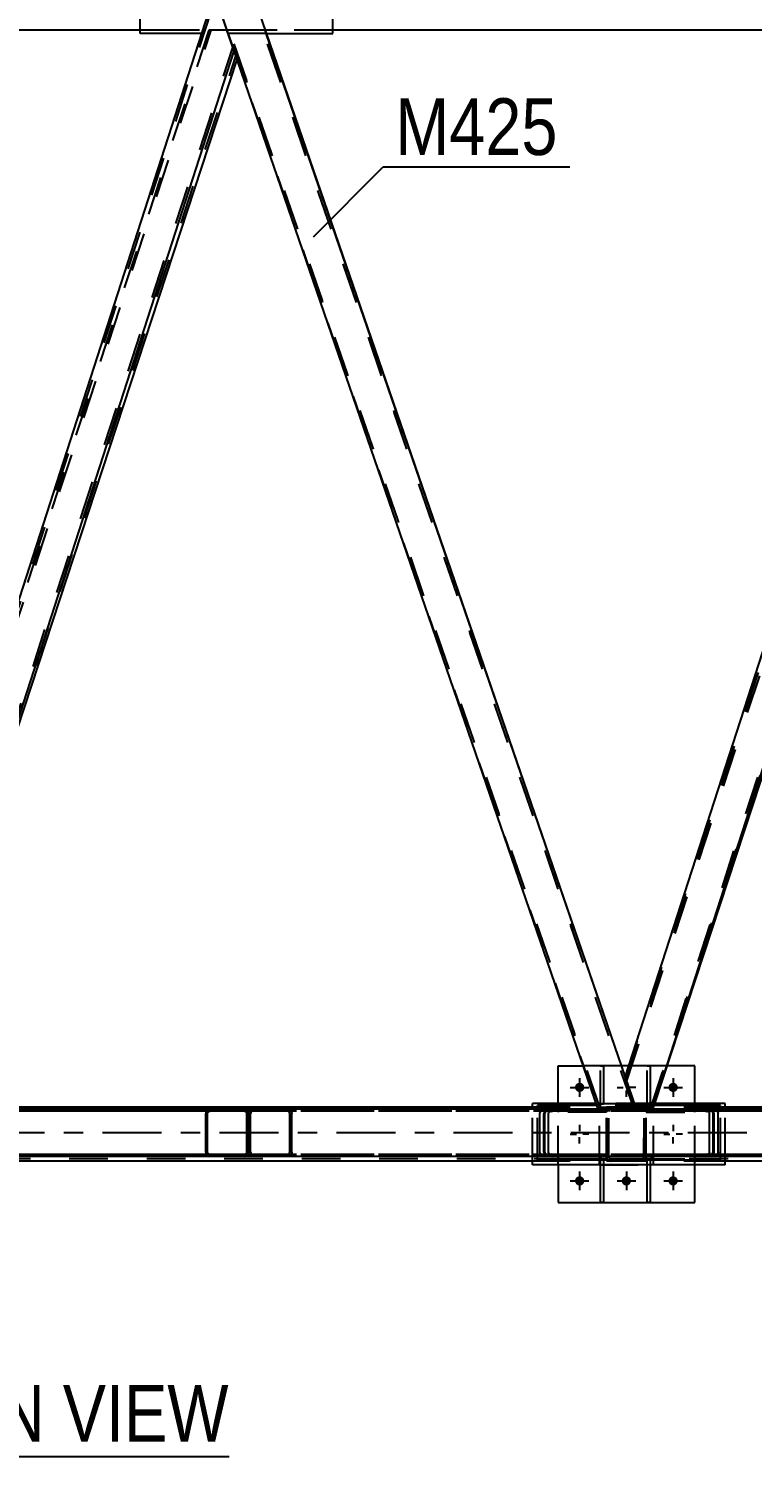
# Model space of a CAD drawing. Header units: millimetres. Extents: x -836 to 353, y -855 to -14.
# Drawn here: x 144.3 to 180.9, y -130.7 to -58.6 of the extents above; entities that cross this region are included whole.
import ezdxf

# ---------------------------------------------------------------- set-up
doc = ezdxf.new("R2010")
doc.units = ezdxf.units.MM
doc.linetypes.add('DXK_LINE_DOT2', pattern=[3.9198, 1.9599, -1.9599])
doc.linetypes.add('DXK_LINE_DOT3', pattern=[5.9187, 2.979, -0.9799, 0.9799, -0.9799])
doc.styles.add('Arial Narrow', font='ARIALN.TTF', dxfattribs={"height": 0.2})

# ---------------------------------------------------------------- blocks, each defined once
blk = doc.blocks.new('Unknown-570393895-11 - 10523')
at = {"color": 30, "linetype": 'Continuous'}
blk.add_line((136.931, -130.738), (154.462, -130.738), dxfattribs=at)
at = {"color": 0, "linetype": 'Continuous'}
blk.add_wipeout([(154.462, -129.988), (154.462, -126.988), (136.931, -126.988), (136.931, -129.988)], dxfattribs=at)
at = {"color": 3, "linetype": 'Continuous', "style": 'Arial Narrow'}
blk.add_text('MAIN VIEW', height=2.8633, dxfattribs=at).set_placement((136.931, -129.988))
blk = doc.blocks.new('Part-570393895-11401 - 10523')
at = {"color": 7, "linetype": 'DXK_LINE_DOT2'}
for p, q in [((177.995, -115.557), (175.541, -115.557)), ((175.541, -115.557), (175.541, -115.702)), ((175.541, -115.702), (177.995, -115.702)), ((175.813, -115.702), (175.813, -115.557)), ((177.995, -115.702), (177.995, -115.557))]:
    blk.add_line(p, q, dxfattribs=at)
blk = doc.blocks.new('Bolt-570393895-10651 - 10523')
at = {"linetype": 'Continuous'}
for points in [[(172.414, -112.084, -1), (171.941, -112.084, -1)], [(177.141, -112.084, -1), (176.668, -112.084, -1)], [(172.413, -116.811, -1), (171.94, -116.811, -1)], [(174.777, -116.811, -1), (174.304, -116.811, -1)], [(177.14, -116.811, -1), (176.668, -116.811, -1)]]:
    blk.add_hatch(color=1, dxfattribs=at).paths.add_polyline_path(points)
at = {"color": 1, "linetype": 'Continuous'}
for p, q in [((172.177, -111.611), (172.177, -112.556)), ((174.541, -111.611), (174.541, -111.926)), ((176.904, -111.611), (176.904, -112.557)), ((171.704, -112.083), (172.65, -112.084)), ((174.068, -112.084), (174.383, -112.084)), ((174.541, -112.556), (174.541, -112.242)), ((175.014, -112.084), (174.699, -112.084)), ((176.432, -112.084), (177.377, -112.084)), ((172.177, -113.974), (172.177, -114.289)), ((176.904, -113.975), (176.904, -114.29)), ((171.704, -114.447), (172.019, -114.447)), ((172.177, -114.92), (172.177, -114.605)), ((172.65, -114.447), (172.335, -114.447)), ((176.431, -114.448), (176.746, -114.448)), ((176.904, -114.92), (176.904, -114.606)), ((177.377, -114.448), (177.062, -114.448)), ((171.704, -116.811), (172.649, -116.811)), ((172.177, -116.338), (172.177, -117.284)), ((174.068, -116.811), (175.013, -116.811)), ((174.54, -116.338), (174.54, -117.284)), ((176.431, -116.811), (177.377, -116.811)), ((176.904, -116.339), (176.904, -117.284))]:
    blk.add_line(p, q, dxfattribs=at)
blk = doc.blocks.new('Part-570393895-11382 - 10523')
at = {"color": 7, "linetype": 'DXK_LINE_DOT2'}
for p, q in [((136.515, -113.182), (136.371, -113.197)), ((136.447, -113.298), (136.522, -113.29)), ((136.522, -113.181), (136.515, -113.182)), ((140.839, -113.181), (136.522, -113.181)), ((173.546, -113.293), (136.522, -113.29)), ((140.232, -113.198), (140.08, -113.181)), ((140.08, -113.29), (140.156, -113.298)), ((173.546, -113.183), (155.64, -113.182)), ((170.406, -113.2), (170.558, -113.183)), ((170.558, -113.292), (170.482, -113.301)), ((173.546, -115.583), (173.546, -113.183)), ((136.157, -113.315), (136.127, -113.399)), ((136.127, -115.363), (136.127, -113.399)), ((136.325, -113.399), (136.34, -113.357)), ((136.325, -115.363), (136.325, -113.399)), ((140.263, -113.357), (140.278, -113.399)), ((140.278, -115.363), (140.278, -113.399)), ((140.476, -113.399), (140.445, -113.316)), ((140.475, -115.363), (140.476, -113.399)), ((170.162, -113.401), (170.192, -113.318)), ((170.162, -115.365), (170.162, -113.401)), ((170.375, -113.36), (170.36, -113.401)), ((170.36, -115.365), (170.36, -113.401)), ((136.127, -115.363), (136.157, -115.446)), ((136.34, -115.404), (136.325, -115.363)), ((136.522, -115.472), (136.447, -115.463)), ((173.546, -115.474), (136.522, -115.472)), ((140.156, -115.464), (140.08, -115.472)), ((140.278, -115.363), (140.263, -115.405)), ((140.445, -115.446), (140.475, -115.363)), ((170.192, -115.448), (170.162, -115.365)), ((170.36, -115.365), (170.375, -115.407)), ((170.482, -115.466), (170.557, -115.474)), ((136.371, -115.564), (136.522, -115.581)), ((173.546, -115.583), (136.522, -115.581)), ((140.08, -115.581), (140.231, -115.564)), ((170.557, -115.583), (170.406, -115.567))]:
    blk.add_line(p, q, dxfattribs=at)
at = {"color": 2, "linetype": 'Continuous'}
blk.add_line((155.64, -113.182), (140.839, -113.181), dxfattribs=at)
at = {"color": 7, "linetype": 'DXK_LINE_DOT2'}
for centre, radius, start, end in [((136.433, -113.562), 0.369, 99.57734, 138.20544), ((136.478, -113.48), 0.185, 99.57734, 138.20544), ((140.125, -113.481), 0.185, 41.78626, 80.41436), ((140.17, -113.562), 0.369, 41.78626, 80.41436), ((170.468, -113.564), 0.369, 99.57734, 138.20544), ((170.513, -113.483), 0.185, 99.57734, 138.20544), ((136.433, -115.2), 0.369, 221.78626, 260.41436), ((136.477, -115.281), 0.185, 221.78626, 260.41436), ((140.125, -115.281), 0.185, 279.57734, 318.20544), ((140.17, -115.2), 0.369, 279.57734, 318.20544), ((170.468, -115.202), 0.369, 221.78626, 260.41436), ((170.512, -115.284), 0.185, 221.78626, 260.41436)]:
    blk.add_arc(centre, radius, start, end, dxfattribs=at)
blk = doc.blocks.new('Part-570393895-10863 - 10523')
at = {"color": 7, "linetype": 'DXK_LINE_DOT2'}
for p, q in [((173.234, -115.993), (173.234, -115.704)), ((173.234, -115.704), (173.38, -115.704)), ((173.234, -115.976), (173.38, -115.976)), ((173.38, -115.704), (173.38, -115.993))]:
    blk.add_line(p, q, dxfattribs=at)
at = {"color": 2, "linetype": 'Continuous'}
for p, q in [((173.234, -117.902), (173.234, -115.993)), ((173.38, -115.993), (173.38, -117.902)), ((173.38, -117.902), (173.234, -117.902))]:
    blk.add_line(p, q, dxfattribs=at)
blk = doc.blocks.new('Part-570393895-11274 - 10523')
at = {"color": 7, "linetype": 'DXK_LINE_DOT2'}
for p, q in [((173.177, -115.993), (173.177, -112.902)), ((173.177, -112.902), (175.904, -112.902)), ((175.904, -115.993), (175.904, -112.902)), ((173.177, -115.993), (175.904, -115.993))]:
    blk.add_line(p, q, dxfattribs=at)
blk = doc.blocks.new('Part-570393895-11340 - 10523')
at = {"color": 7, "linetype": 'DXK_LINE_DOT2'}
for p, q in [((173.234, -113.195), (173.235, -110.993)), ((173.235, -110.993), (173.38, -110.993)), ((173.38, -110.993), (173.38, -113.195)), ((173.38, -113.195), (173.234, -113.195)), ((173.235, -112.922), (173.38, -112.922))]:
    blk.add_line(p, q, dxfattribs=at)
blk = doc.blocks.new('Part-570393895-10756 - 10523')
at = {"color": 7, "linetype": 'DXK_LINE_DOT2'}
for p, q in [((174.497, -111.588), (191.885, -58.637)), ((174.556, -111.759), (192, -58.637)), ((192.798, -58.637), (191.885, -58.637)), ((193.161, -59.691), (192.798, -58.637)), ((193.31, -60.125), (193.215, -59.849)), ((175.805, -113.084), (193.251, -59.954)), ((175.012, -113.084), (174.497, -111.588)), ((175.919, -113.084), (175.012, -113.084)), ((175.919, -113.084), (175.979, -112.902))]:
    blk.add_line(p, q, dxfattribs=at)
at = {"color": 2, "linetype": 'Continuous'}
for p, q in [((193.192, -59.784), (193.161, -59.691)), ((193.31, -60.125), (193.192, -59.784)), ((175.979, -112.902), (193.31, -60.125))]:
    blk.add_line(p, q, dxfattribs=at)
blk = doc.blocks.new('Part-570393895-10766 - 10523')
at = {"color": 2, "linetype": 'Continuous'}
for p, q in [((154.044, -57.727), (154.027, -57.727)), ((155.807, -57.727), (154.044, -57.727)), ((155.95, -57.727), (155.807, -57.727)), ((155.95, -57.727), (174.487, -111.575)), ((173.118, -113.183), (154.702, -59.69))]:
    blk.add_line(p, q, dxfattribs=at)
at = {"color": 7, "linetype": 'DXK_LINE_DOT2'}
for p, q in [((154.702, -59.69), (154.027, -57.727)), ((173.234, -113.183), (154.142, -57.727)), ((174.926, -113.183), (155.834, -57.727)), ((155.932, -57.727), (155.882, -57.727)), ((155.95, -57.727), (155.932, -57.727)), ((175.041, -113.183), (174.487, -111.575)), ((173.118, -113.183), (175.041, -113.183)), ((173.118, -113.183), (173.136, -113.183))]:
    blk.add_line(p, q, dxfattribs=at)
blk = doc.blocks.new('Part-570393895-10848 - 10523')
at = {"color": 2, "linetype": 'Continuous'}
for p, q in [((173.021, -112.902), (169.798, -112.902)), ((169.798, -113.183), (169.798, -112.902)), ((179.544, -112.902), (175.969, -112.902)), ((179.544, -113.181), (179.544, -112.902)), ((169.798, -115.993), (169.798, -115.583)), ((179.544, -115.993), (169.798, -115.993)), ((179.544, -115.993), (179.544, -115.583))]:
    blk.add_line(p, q, dxfattribs=at)
at = {"color": 7, "linetype": 'DXK_LINE_DOT2'}
for p, q in [((169.798, -115.583), (169.798, -113.183)), ((175.969, -112.902), (173.021, -112.902)), ((179.544, -115.583), (179.544, -113.181))]:
    blk.add_line(p, q, dxfattribs=at)
blk = doc.blocks.new('Part-570393895-10888 - 10523')
at = {"color": 2, "linetype": 'Continuous'}
for p, q in [((136.029, -111.575), (153.426, -57.727)), ((154.027, -57.727), (153.426, -57.727)), ((154.584, -59.347), (154.027, -57.727)), ((137.42, -113.183), (154.702, -59.69)), ((154.702, -59.69), (154.584, -59.347)), ((136.583, -113.183), (136.029, -111.575))]:
    blk.add_line(p, q, dxfattribs=at)
at = {"color": 7, "linetype": 'DXK_LINE_DOT2'}
for p, q in [((136.088, -111.747), (153.541, -57.727)), ((153.443, -57.727), (153.426, -57.727)), ((137.306, -113.183), (154.643, -59.519)), ((154.702, -59.69), (154.607, -59.413)), ((137.42, -113.183), (136.583, -113.183))]:
    blk.add_line(p, q, dxfattribs=at)
blk = doc.blocks.new('Part-570393895-10936 - 10523')
at = {"color": 7, "linetype": 'DXK_LINE_DOT2'}
for p, q in [((153.432, -58.637), (136.041, -111.596)), ((136.1, -111.766), (153.547, -58.637)), ((154.345, -58.637), (153.432, -58.637)), ((154.857, -60.125), (154.345, -58.637)), ((137.352, -113.084), (154.798, -59.954)), ((154.857, -60.125), (154.855, -60.133)), ((154.855, -60.133), (154.857, -60.125)), ((136.554, -113.084), (136.041, -111.596)), ((137.466, -113.084), (136.554, -113.084)), ((137.466, -113.084), (137.526, -112.902))]:
    blk.add_line(p, q, dxfattribs=at)
at = {"color": 2, "linetype": 'Continuous'}
blk.add_line((137.526, -112.902), (154.855, -60.133), dxfattribs=at)
blk = doc.blocks.new('Part-570393895-10983 - 10523')
at = {"color": 2, "linetype": 'Continuous'}
for p, q in [((174.487, -111.575), (191.884, -57.727)), ((192.485, -57.727), (191.884, -57.727)), ((193.042, -59.347), (192.485, -57.727)), ((175.878, -113.183), (193.161, -59.69)), ((193.161, -59.69), (193.042, -59.347)), ((175.041, -113.183), (174.487, -111.575))]:
    blk.add_line(p, q, dxfattribs=at)
at = {"color": 7, "linetype": 'DXK_LINE_DOT2'}
for p, q in [((174.547, -111.747), (191.999, -57.727)), ((191.902, -57.727), (191.884, -57.727)), ((175.764, -113.183), (193.102, -59.519)), ((193.161, -59.69), (193.065, -59.413)), ((175.878, -113.183), (175.041, -113.183))]:
    blk.add_line(p, q, dxfattribs=at)
blk = doc.blocks.new('Part-570393895-11001 - 10523')
at = {"color": 7, "linetype": 'DXK_LINE_DOT2'}
for p, q in [((173.54, -115.556), (171.086, -115.556)), ((171.086, -115.556), (171.086, -115.702)), ((173.54, -115.702), (171.086, -115.702)), ((173.268, -115.702), (173.268, -115.556)), ((173.54, -115.702), (173.54, -115.556))]:
    blk.add_line(p, q, dxfattribs=at)
blk = doc.blocks.new('Part-570393895-11035 - 10523')
at = {"color": 2, "linetype": 'Continuous'}
for p, q in [((328.591, -113.184), (-8.434, -113.183)), ((328.591, -115.584), (-8.434, -115.583))]:
    blk.add_line(p, q, dxfattribs=at)
at = {"color": 7, "linetype": 'DXK_LINE_DOT2'}
for p, q in [((328.591, -113.293), (-8.434, -113.292)), ((328.591, -115.474), (-8.434, -115.474))]:
    blk.add_line(p, q, dxfattribs=at)
at = {"color": 7, "linetype": 'DXK_LINE_DOT3'}
blk.add_line((328.591, -114.384), (-8.434, -114.383), dxfattribs=at)
blk = doc.blocks.new('Part-570393895-11036 - 10523')
at = {"color": 7, "linetype": 'DXK_LINE_DOT2'}
for p, q in [((324.715, -113.193), (-7.257, -113.193)), ((324.443, -113.084), (54.424, -113.084)), ((179.544, -113.084), (169.798, -113.084)), ((324.715, -115.702), (-7.257, -115.702)), ((324.443, -115.811), (54.424, -115.811)), ((179.544, -115.811), (169.798, -115.811))]:
    blk.add_line(p, q, dxfattribs=at)
at = {"color": 2, "linetype": 'Continuous'}
for p, q in [((169.798, -113.084), (141.086, -113.084)), ((208.257, -113.084), (179.544, -113.084)), ((169.798, -115.811), (141.086, -115.811)), ((208.257, -115.811), (179.544, -115.811))]:
    blk.add_line(p, q, dxfattribs=at)
blk = doc.blocks.new('Part-570393895-11410 - 10523')
at = {"color": 2, "linetype": 'Continuous'}
for p, q in [((173.053, -112.993), (170.045, -112.993)), ((170.045, -113.183), (170.045, -112.993)), ((179.297, -112.994), (175.94, -112.993)), ((179.297, -113.183), (179.297, -112.994)), ((170.045, -115.757), (170.045, -115.583)), ((179.297, -115.757), (170.045, -115.757)), ((179.297, -115.757), (179.297, -115.583))]:
    blk.add_line(p, q, dxfattribs=at)
at = {"color": 7, "linetype": 'DXK_LINE_DOT2'}
for p, q in [((170.045, -115.583), (170.045, -113.183)), ((175.94, -112.993), (173.053, -112.993)), ((179.297, -115.583), (179.297, -113.183))]:
    blk.add_line(p, q, dxfattribs=at)
blk = doc.blocks.new('Part-570393895-11116 - 10523')
at = {"color": 7, "linetype": 'DXK_LINE_DOT2'}
for p, q in [((175.546, -115.581), (175.546, -113.181)), ((179.297, -113.181), (175.546, -113.181)), ((212.574, -113.293), (175.546, -113.29)), ((178.69, -113.198), (178.538, -113.181)), ((178.538, -113.29), (178.614, -113.298)), ((212.574, -113.183), (194.098, -113.182)), ((208.864, -113.2), (209.016, -113.183)), ((209.016, -113.292), (208.94, -113.301)), ((212.574, -113.183), (212.725, -113.2)), ((212.649, -113.301), (212.574, -113.293)), ((178.721, -113.357), (178.736, -113.399)), ((178.736, -115.363), (178.736, -113.399)), ((178.934, -113.399), (178.904, -113.316)), ((178.934, -115.363), (178.934, -113.399)), ((208.62, -113.401), (208.651, -113.318)), ((208.62, -115.365), (208.62, -113.401)), ((208.833, -113.36), (208.818, -113.401)), ((208.818, -115.365), (208.818, -113.401)), ((212.771, -113.402), (212.756, -113.36)), ((212.771, -115.365), (212.771, -113.402)), ((212.939, -113.318), (212.969, -113.402)), ((212.969, -115.365), (212.969, -113.402)), ((212.573, -115.474), (175.546, -115.472)), ((178.614, -115.464), (178.538, -115.472)), ((178.736, -115.363), (178.721, -115.405)), ((178.903, -115.446), (178.934, -115.363)), ((208.65, -115.448), (208.62, -115.365)), ((208.818, -115.365), (208.833, -115.407)), ((208.94, -115.466), (209.016, -115.474)), ((212.573, -115.474), (212.649, -115.466)), ((212.756, -115.407), (212.771, -115.365)), ((212.969, -115.365), (212.939, -115.449)), ((212.573, -115.583), (175.546, -115.581)), ((178.538, -115.581), (178.69, -115.564)), ((209.016, -115.583), (208.864, -115.567)), ((212.725, -115.567), (212.573, -115.583))]:
    blk.add_line(p, q, dxfattribs=at)
at = {"color": 2, "linetype": 'Continuous'}
blk.add_line((194.098, -113.182), (179.297, -113.181), dxfattribs=at)
at = {"color": 7, "linetype": 'DXK_LINE_DOT2'}
for centre, radius, start, end in [((178.583, -113.481), 0.185, 41.78626, 80.41436), ((178.628, -113.562), 0.369, 41.78626, 80.41436), ((208.926, -113.564), 0.369, 99.57734, 138.20544), ((208.971, -113.483), 0.185, 99.57734, 138.20544), ((212.618, -113.483), 0.185, 41.78626, 80.41436), ((212.663, -113.564), 0.369, 41.78626, 80.41436), ((178.583, -115.281), 0.185, 279.57734, 318.20544), ((178.628, -115.2), 0.369, 279.57734, 318.20544), ((208.926, -115.202), 0.369, 221.78626, 260.41436), ((208.971, -115.284), 0.185, 221.78626, 260.41436), ((212.618, -115.284), 0.185, 279.57734, 318.20544), ((212.663, -115.203), 0.369, 279.57734, 318.20544)]:
    blk.add_arc(centre, radius, start, end, dxfattribs=at)
blk = doc.blocks.new('Part-570393895-11129 - 10523')
at = {"color": 7, "linetype": 'DXK_LINE_DOT2'}
for p, q in [((297.987, -58.637), (-3.874, -58.637)), ((159.704, -58.637), (149.958, -58.637))]:
    blk.add_line(p, q, dxfattribs=at)
at = {"color": 2, "linetype": 'Continuous'}
for p, q in [((149.958, -58.637), (121.246, -58.637)), ((188.417, -58.637), (159.704, -58.637))]:
    blk.add_line(p, q, dxfattribs=at)
blk = doc.blocks.new('Part-570393895-11167 - 10523')
at = {"color": 7, "linetype": 'DXK_LINE_DOT2'}
for p, q in [((173.563, -113.218), (173.546, -113.302)), ((173.546, -113.302), (173.563, -113.218)), ((173.546, -115.593), (173.546, -113.302)), ((173.663, -113.26), (173.655, -113.302)), ((173.655, -115.593), (173.655, -113.302)), ((173.687, -113.225), (173.663, -113.26)), ((173.764, -113.084), (173.681, -113.1)), ((173.681, -113.1), (173.764, -113.084)), ((173.722, -113.201), (173.687, -113.225)), ((173.764, -113.193), (173.722, -113.201)), ((175.328, -113.084), (173.764, -113.084)), ((175.328, -113.193), (173.764, -113.193)), ((175.411, -113.101), (175.328, -113.084)), ((175.328, -113.084), (175.411, -113.101)), ((175.37, -113.201), (175.328, -113.193)), ((175.405, -113.225), (175.37, -113.201)), ((175.429, -113.26), (175.405, -113.225)), ((175.437, -113.302), (175.429, -113.26)), ((175.437, -115.593), (175.437, -113.302)), ((175.546, -113.302), (175.529, -113.219)), ((175.529, -113.219), (175.546, -113.302)), ((175.546, -115.593), (175.546, -113.302)), ((173.546, -115.593), (173.562, -115.676)), ((173.562, -115.676), (173.546, -115.593)), ((173.655, -115.593), (173.663, -115.635)), ((173.663, -115.635), (173.687, -115.67)), ((173.764, -115.811), (173.68, -115.794)), ((173.687, -115.67), (173.722, -115.694)), ((173.722, -115.694), (173.764, -115.702)), ((175.328, -115.702), (173.764, -115.702)), ((175.328, -115.702), (175.369, -115.694)), ((175.411, -115.795), (175.328, -115.811)), ((175.369, -115.694), (175.405, -115.67)), ((175.405, -115.67), (175.428, -115.635)), ((175.428, -115.635), (175.437, -115.593)), ((175.529, -115.677), (175.546, -115.593)), ((175.546, -115.593), (175.529, -115.677))]:
    blk.add_line(p, q, dxfattribs=at)
at = {"color": 2, "linetype": 'Continuous'}
for p, q in [((173.68, -115.794), (173.764, -115.811)), ((175.328, -115.811), (173.764, -115.811)), ((175.328, -115.811), (175.411, -115.795))]:
    blk.add_line(p, q, dxfattribs=at)
at = {"color": 7, "linetype": 'DXK_LINE_DOT2'}
for centre, start, end in [((173.764, -113.302), 112.49427, 157.49427), ((173.764, -113.302), 112.49427, 157.49427), ((175.328, -113.302), 22.49427, 67.49427), ((175.328, -113.302), 22.49427, 67.49427), ((173.764, -115.593), 202.49427, 229.59085), ((173.764, -115.593), 202.49427, 247.49427), ((175.328, -115.593), 292.49427, 337.49427), ((175.328, -115.593), 310.42177, 337.49427)]:
    blk.add_arc(centre, 0.218, start, end, dxfattribs=at)
at = {"color": 2, "linetype": 'Continuous'}
for centre, start, end in [((173.764, -115.593), 229.59085, 247.49427), ((175.328, -115.593), 292.49427, 310.42177)]:
    blk.add_arc(centre, 0.218, start, end, dxfattribs=at)
blk = doc.blocks.new('Part-570393895-11188 - 10523')
at = {"color": 7, "linetype": 'DXK_LINE_DOT2'}
for p, q in [((156.268, -58.637), (154.345, -58.637)), ((154.345, -58.637), (173.089, -113.084)), ((173.204, -113.084), (154.46, -58.637)), ((174.897, -113.084), (156.152, -58.637)), ((156.329, -58.816), (156.268, -58.637)), ((175.012, -113.084), (174.49, -111.567)), ((173.089, -113.084), (175.012, -113.084)), ((173.089, -113.084), (173.107, -113.084))]:
    blk.add_line(p, q, dxfattribs=at)
at = {"color": 2, "linetype": 'Continuous'}
blk.add_line((174.49, -111.567), (156.329, -58.816), dxfattribs=at)
blk = doc.blocks.new('Part-570393895-11240 - 10523')
at = {"color": 7, "linetype": 'DXK_LINE_DOT2'}
for p, q in [((175.546, -115.581), (175.546, -113.181)), ((175.546, -113.181), (193.703, -113.182)), ((193.703, -113.291), (175.546, -113.29)), ((178.785, -113.181), (178.937, -113.198)), ((178.861, -113.298), (178.785, -113.29)), ((191.784, -113.246), (191.741, -113.317)), ((191.848, -113.199), (191.784, -113.246)), ((191.924, -113.182), (191.848, -113.199)), ((191.854, -113.323), (191.886, -113.299)), ((191.886, -113.299), (191.924, -113.291)), ((193.778, -113.199), (193.703, -113.182)), ((193.703, -113.291), (193.741, -113.299)), ((193.741, -113.299), (193.773, -113.323)), ((193.843, -113.246), (193.778, -113.199)), ((193.885, -113.317), (193.843, -113.246)), ((178.983, -113.399), (178.968, -113.357)), ((178.983, -115.363), (178.983, -113.399)), ((179.15, -113.316), (179.181, -113.399)), ((179.18, -115.363), (179.181, -113.399)), ((191.741, -113.317), (191.726, -113.4)), ((191.726, -115.364), (191.726, -113.4)), ((191.825, -113.4), (191.833, -113.358)), ((191.825, -115.364), (191.825, -113.4)), ((191.833, -113.358), (191.854, -113.323)), ((193.773, -113.323), (193.794, -113.359)), ((193.794, -113.359), (193.802, -113.4)), ((193.802, -115.364), (193.802, -113.4)), ((193.9, -113.4), (193.885, -113.317)), ((193.9, -115.364), (193.9, -113.4)), ((193.703, -115.473), (175.546, -115.472)), ((178.785, -115.472), (178.861, -115.464)), ((178.968, -115.405), (178.983, -115.363)), ((179.18, -115.363), (179.15, -115.446)), ((191.726, -115.364), (191.741, -115.447)), ((191.741, -115.447), (191.784, -115.518)), ((191.832, -115.406), (191.825, -115.364)), ((191.854, -115.441), (191.832, -115.406)), ((191.886, -115.465), (191.854, -115.441)), ((191.924, -115.473), (191.886, -115.465)), ((193.74, -115.465), (193.703, -115.473)), ((193.773, -115.441), (193.74, -115.465)), ((193.794, -115.406), (193.773, -115.441)), ((193.802, -115.364), (193.794, -115.406)), ((193.842, -115.518), (193.885, -115.447)), ((193.885, -115.447), (193.9, -115.364)), ((193.703, -115.582), (175.546, -115.581)), ((178.936, -115.564), (178.785, -115.581)), ((191.784, -115.518), (191.848, -115.565)), ((191.848, -115.565), (191.924, -115.582)), ((193.703, -115.582), (193.778, -115.565)), ((193.778, -115.565), (193.842, -115.518))]:
    blk.add_line(p, q, dxfattribs=at)
for centre, radius, start, end in [((178.83, -113.481), 0.185, 41.78626, 80.41436), ((178.875, -113.562), 0.369, 41.78626, 80.41436), ((178.83, -115.281), 0.185, 279.57734, 318.20544), ((178.875, -115.2), 0.369, 279.57734, 318.20544)]:
    blk.add_arc(centre, radius, start, end, dxfattribs=at)
blk = doc.blocks.new('Part-570393895-11246 - 10523')
at = {"color": 7, "linetype": 'DXK_LINE_DOT2'}
for p, q in [((136.618, -113.197), (136.769, -113.181)), ((136.769, -113.29), (136.694, -113.298)), ((155.245, -113.182), (136.769, -113.181)), ((155.245, -113.291), (136.769, -113.29)), ((140.327, -113.181), (140.478, -113.198)), ((140.403, -113.298), (140.327, -113.29)), ((153.326, -113.246), (153.283, -113.317)), ((153.39, -113.199), (153.326, -113.246)), ((153.466, -113.182), (153.39, -113.199)), ((153.396, -113.323), (153.428, -113.299)), ((153.428, -113.299), (153.466, -113.291)), ((155.32, -113.199), (155.245, -113.182)), ((155.245, -113.291), (155.282, -113.299)), ((155.282, -113.299), (155.315, -113.323)), ((155.384, -113.246), (155.32, -113.199)), ((155.427, -113.317), (155.384, -113.246)), ((136.374, -113.399), (136.404, -113.315)), ((136.374, -115.363), (136.374, -113.399)), ((136.571, -115.363), (136.572, -113.399)), ((136.587, -113.357), (136.572, -113.399)), ((140.525, -113.399), (140.51, -113.357)), ((140.525, -115.363), (140.525, -113.399)), ((140.692, -113.316), (140.722, -113.399)), ((140.722, -115.363), (140.722, -113.399)), ((153.283, -113.317), (153.268, -113.4)), ((153.268, -115.364), (153.268, -113.4)), ((153.367, -113.4), (153.374, -113.358)), ((153.367, -115.364), (153.367, -113.4)), ((153.374, -113.358), (153.396, -113.323)), ((155.315, -113.323), (155.336, -113.359)), ((155.336, -113.359), (155.343, -113.4)), ((155.343, -115.364), (155.343, -113.4)), ((155.442, -113.4), (155.427, -113.317)), ((155.442, -115.364), (155.442, -113.4)), ((136.404, -115.446), (136.374, -115.363)), ((136.571, -115.363), (136.586, -115.404)), ((136.693, -115.463), (136.769, -115.472)), ((155.244, -115.473), (136.769, -115.472)), ((140.327, -115.472), (140.403, -115.464)), ((140.509, -115.405), (140.525, -115.363)), ((140.722, -115.363), (140.692, -115.446)), ((153.268, -115.364), (153.283, -115.447)), ((153.283, -115.447), (153.326, -115.518)), ((153.374, -115.406), (153.367, -115.364)), ((153.396, -115.441), (153.374, -115.406)), ((153.428, -115.465), (153.396, -115.441)), ((153.466, -115.473), (153.428, -115.465)), ((155.282, -115.465), (155.244, -115.473)), ((155.314, -115.441), (155.282, -115.465)), ((155.336, -115.406), (155.314, -115.441)), ((155.343, -115.364), (155.336, -115.406)), ((155.384, -115.518), (155.427, -115.447)), ((155.427, -115.447), (155.442, -115.364)), ((136.769, -115.581), (136.618, -115.564)), ((155.244, -115.582), (136.769, -115.581)), ((140.478, -115.564), (140.327, -115.581)), ((153.326, -115.518), (153.39, -115.565)), ((153.39, -115.565), (153.466, -115.582)), ((155.244, -115.582), (155.32, -115.565)), ((155.32, -115.565), (155.384, -115.518))]:
    blk.add_line(p, q, dxfattribs=at)
for centre, radius, start, end in [((136.679, -113.562), 0.369, 99.57734, 138.20544), ((136.724, -113.48), 0.185, 99.57734, 138.20544), ((140.372, -113.481), 0.185, 41.78626, 80.41436), ((140.417, -113.562), 0.369, 41.78626, 80.41436), ((136.679, -115.2), 0.369, 221.78626, 260.41436), ((136.724, -115.281), 0.185, 221.78626, 260.41436), ((140.372, -115.281), 0.185, 279.57734, 318.20544), ((140.417, -115.2), 0.369, 279.57734, 318.20544)]:
    blk.add_arc(centre, radius, start, end, dxfattribs=at)
blk = doc.blocks.new('Part-570393895-11331 - 10523')
at = {"color": 7, "linetype": 'DXK_LINE_DOT2'}
for p, q in [((175.598, -115.993), (175.598, -115.704)), ((175.598, -115.704), (175.743, -115.704)), ((175.598, -115.977), (175.743, -115.977)), ((175.743, -115.704), (175.743, -115.993))]:
    blk.add_line(p, q, dxfattribs=at)
at = {"color": 2, "linetype": 'Continuous'}
for p, q in [((175.598, -117.902), (175.598, -115.993)), ((175.743, -115.993), (175.743, -117.902)), ((175.743, -117.902), (175.598, -117.902))]:
    blk.add_line(p, q, dxfattribs=at)
blk = doc.blocks.new('Part-570393895-11283 - 10523')
at = {"color": 2, "linetype": 'Continuous'}
for p, q in [((149.959, -55.909), (149.959, -55.724)), ((149.959, -55.724), (150.645, -55.724)), ((159.704, -55.725), (159.476, -55.725)), ((159.704, -55.909), (159.704, -55.725)), ((149.958, -58.815), (149.959, -58.312)), ((159.704, -58.816), (159.704, -58.31)), ((153.074, -58.815), (149.958, -58.815)), ((156.324, -58.816), (159.704, -58.816))]:
    blk.add_line(p, q, dxfattribs=at)
at = {"color": 7, "linetype": 'DXK_LINE_DOT2'}
for p, q in [((149.959, -58.312), (149.959, -55.909)), ((159.476, -55.725), (150.645, -55.724)), ((159.704, -58.31), (159.704, -55.909)), ((156.324, -58.816), (153.074, -58.815))]:
    blk.add_line(p, q, dxfattribs=at)
blk = doc.blocks.new('Part-570393895-11289 - 10523')
at = {"color": 7, "linetype": 'DXK_LINE_DOT2'}
for p, q in [((177.995, -113.193), (175.541, -113.193)), ((175.541, -113.193), (175.541, -113.338)), ((175.813, -113.338), (175.813, -113.193)), ((177.995, -113.339), (177.995, -113.193)), ((175.541, -113.338), (177.995, -113.339))]:
    blk.add_line(p, q, dxfattribs=at)
blk = doc.blocks.new('Part-570393895-11337 - 10523')
at = {"color": 7, "linetype": 'DXK_LINE_DOT2'}
for p, q in [((175.598, -113.195), (175.598, -110.993)), ((175.598, -110.993), (175.744, -110.993)), ((175.744, -110.993), (175.743, -113.195)), ((175.598, -112.922), (175.743, -112.922)), ((175.743, -113.195), (175.598, -113.195))]:
    blk.add_line(p, q, dxfattribs=at)
blk = doc.blocks.new('Part-570393895-11343 - 10523')
at = {"color": 2, "linetype": 'Continuous'}
for p, q in [((171.086, -112.902), (171.086, -110.993)), ((171.086, -110.993), (172.364, -110.993)), ((174.675, -110.993), (174.292, -110.993)), ((177.995, -110.993), (176.606, -110.993)), ((177.995, -112.902), (177.995, -110.993)), ((171.086, -115.993), (171.086, -117.902)), ((177.995, -117.902), (177.995, -115.993)), ((171.086, -117.902), (177.995, -117.902))]:
    blk.add_line(p, q, dxfattribs=at)
at = {"color": 7, "linetype": 'DXK_LINE_DOT2'}
for p, q in [((174.292, -110.993), (172.364, -110.993)), ((176.606, -110.993), (174.675, -110.993)), ((171.086, -115.993), (171.086, -112.902)), ((177.995, -115.993), (177.995, -112.902))]:
    blk.add_line(p, q, dxfattribs=at)
blk = doc.blocks.new('Part-570393895-11376 - 10523')
at = {"color": 7, "linetype": 'DXK_LINE_DOT2'}
for p, q in [((173.54, -115.593), (173.541, -113.302)), ((173.546, -113.275), (173.541, -113.302)), ((173.541, -113.302), (173.546, -113.275)), ((173.557, -113.218), (173.546, -113.275)), ((173.546, -113.275), (173.557, -113.218)), ((173.658, -113.26), (173.65, -113.302)), ((173.65, -115.593), (173.65, -113.302)), ((173.682, -113.225), (173.658, -113.26)), ((173.759, -113.084), (173.675, -113.1)), ((173.675, -113.1), (173.759, -113.084)), ((173.717, -113.201), (173.682, -113.225)), ((173.759, -113.193), (173.717, -113.201)), ((175.323, -113.084), (173.759, -113.084)), ((175.323, -113.193), (173.759, -113.193)), ((175.406, -113.1), (175.323, -113.084)), ((175.323, -113.084), (175.406, -113.1)), ((175.364, -113.201), (175.323, -113.193)), ((175.4, -113.225), (175.364, -113.201)), ((175.423, -113.26), (175.4, -113.225)), ((175.432, -113.302), (175.423, -113.26)), ((175.431, -115.593), (175.432, -113.302)), ((175.541, -113.302), (175.524, -113.219)), ((175.524, -113.219), (175.541, -113.302)), ((175.54, -115.593), (175.541, -113.302)), ((173.54, -115.593), (173.557, -115.676)), ((173.557, -115.676), (173.54, -115.593)), ((173.65, -115.593), (173.658, -115.635)), ((173.658, -115.635), (173.681, -115.67)), ((173.675, -115.794), (173.759, -115.811)), ((173.759, -115.811), (173.675, -115.794)), ((173.681, -115.67), (173.717, -115.694)), ((173.717, -115.694), (173.759, -115.702)), ((175.322, -115.702), (173.759, -115.702)), ((175.322, -115.811), (173.759, -115.811)), ((175.322, -115.702), (175.364, -115.694)), ((175.322, -115.811), (175.406, -115.795)), ((175.406, -115.795), (175.322, -115.811)), ((175.364, -115.694), (175.399, -115.67)), ((175.399, -115.67), (175.423, -115.635)), ((175.423, -115.635), (175.431, -115.593)), ((175.524, -115.676), (175.54, -115.593)), ((175.54, -115.593), (175.524, -115.676))]:
    blk.add_line(p, q, dxfattribs=at)
at = {"color": 7, "linetype": 'DXK_LINE_DOT3'}
blk.add_line((174.541, -114.447), (174.541, -114.447), dxfattribs=at)
at = {"color": 7, "linetype": 'DXK_LINE_DOT2'}
for centre, start, end in [((173.759, -113.302), 112.49427, 157.49427), ((173.759, -113.302), 112.49427, 157.49427), ((175.322, -113.302), 22.49427, 67.49427), ((175.322, -113.302), 22.49427, 67.49427), ((173.759, -115.593), 202.49427, 247.49427), ((173.759, -115.593), 202.49427, 247.49427), ((175.322, -115.593), 292.49427, 337.49427), ((175.322, -115.593), 292.49427, 337.49427)]:
    blk.add_arc(centre, 0.218, start, end, dxfattribs=at)
blk = doc.blocks.new('Part-570393895-11385 - 10523')
at = {"color": 7, "linetype": 'DXK_LINE_DOT2'}
for p, q in [((155.457, -113.317), (155.5, -113.246)), ((155.5, -113.246), (155.564, -113.199)), ((155.634, -113.183), (155.564, -113.199)), ((155.602, -113.3), (155.57, -113.323)), ((155.64, -113.291), (155.602, -113.3)), ((173.546, -113.293), (155.64, -113.291)), ((157.419, -113.182), (157.494, -113.199)), ((157.457, -113.3), (157.419, -113.291)), ((157.489, -113.323), (157.457, -113.3)), ((157.494, -113.199), (157.559, -113.246)), ((157.559, -113.246), (157.601, -113.317)), ((173.546, -113.183), (170.045, -113.183)), ((170.804, -113.183), (170.653, -113.2)), ((170.729, -113.301), (170.804, -113.292)), ((173.546, -115.583), (173.546, -113.183)), ((155.442, -113.4), (155.457, -113.317)), ((155.442, -115.364), (155.442, -113.4)), ((155.549, -113.359), (155.541, -113.4)), ((155.541, -115.364), (155.541, -113.4)), ((155.57, -113.323), (155.549, -113.359)), ((157.51, -113.359), (157.489, -113.323)), ((157.518, -113.4), (157.51, -113.359)), ((157.517, -115.364), (157.518, -113.4)), ((157.601, -113.317), (157.616, -113.4)), ((157.616, -115.364), (157.616, -113.4)), ((170.439, -113.318), (170.409, -113.401)), ((170.409, -115.365), (170.409, -113.401)), ((170.607, -113.401), (170.622, -113.36)), ((170.607, -115.365), (170.607, -113.401)), ((155.457, -115.447), (155.442, -115.364)), ((155.5, -115.518), (155.457, -115.447)), ((155.541, -115.364), (155.548, -115.406)), ((155.548, -115.406), (155.57, -115.441)), ((155.57, -115.441), (155.602, -115.465)), ((155.602, -115.465), (155.64, -115.473)), ((173.546, -115.474), (155.64, -115.473)), ((157.419, -115.473), (157.456, -115.465)), ((157.456, -115.465), (157.489, -115.441)), ((157.489, -115.441), (157.51, -115.406)), ((157.51, -115.406), (157.517, -115.364)), ((157.601, -115.448), (157.558, -115.518)), ((157.616, -115.364), (157.601, -115.448)), ((170.409, -115.365), (170.439, -115.449)), ((170.622, -115.407), (170.607, -115.365)), ((170.804, -115.474), (170.729, -115.466)), ((155.564, -115.566), (155.5, -115.518)), ((155.64, -115.582), (155.564, -115.566)), ((173.546, -115.583), (155.64, -115.582)), ((157.494, -115.566), (157.419, -115.582)), ((157.558, -115.518), (157.494, -115.566)), ((170.653, -115.567), (170.804, -115.583))]:
    blk.add_line(p, q, dxfattribs=at)
at = {"color": 2, "linetype": 'Continuous'}
for p, q in [((155.64, -113.182), (155.634, -113.183)), ((170.045, -113.183), (155.64, -113.182))]:
    blk.add_line(p, q, dxfattribs=at)
at = {"color": 7, "linetype": 'DXK_LINE_DOT2'}
for centre, radius, start, end in [((170.715, -113.564), 0.369, 99.57734, 138.20544), ((170.759, -113.483), 0.185, 99.57734, 138.20544), ((170.714, -115.202), 0.369, 221.78626, 260.41436), ((170.759, -115.284), 0.185, 221.78626, 260.41436)]:
    blk.add_arc(centre, radius, start, end, dxfattribs=at)
blk = doc.blocks.new('Part-570393895-11404 - 10523')
at = {"color": 7, "linetype": 'DXK_LINE_DOT2'}
for p, q in [((173.541, -113.193), (171.086, -113.193)), ((171.086, -113.193), (171.086, -113.338)), ((173.268, -113.338), (173.268, -113.193)), ((173.541, -113.338), (173.541, -113.193)), ((173.541, -113.338), (171.086, -113.338))]:
    blk.add_line(p, q, dxfattribs=at)
blk = doc.blocks.new('Mark-570393895-10762 - 10523')
at = {"color": 30, "linetype": 'Continuous'}
for p, q in [((158.714, -69.089), (162.25, -65.554)), ((162.25, -65.554), (171.673, -65.554))]:
    blk.add_line(p, q, dxfattribs=at)
at = {"color": 0}
blk.add_wipeout([(171.073, -64.954), (171.073, -61.954), (162.85, -61.954), (162.85, -64.954)], dxfattribs=at)
blk.add_wipeout([(171.073, -64.954), (171.073, -61.954), (162.85, -61.954), (162.85, -64.954)], dxfattribs=at)
at = {"color": 3, "style": 'Arial Narrow'}
blk.add_text('M425', height=2.8633, dxfattribs=at).set_placement((162.85, -64.954))

msp = doc.modelspace()

# ---------------------------------------------------------------- block references
for name in ['Part-570393895-11129 - 10523', 'Part-570393895-11283 - 10523', 'Part-570393895-10888 - 10523', 'Part-570393895-10766 - 10523', 'Part-570393895-10983 - 10523', 'Part-570393895-10936 - 10523', 'Part-570393895-11188 - 10523', 'Part-570393895-10756 - 10523', 'Part-570393895-11343 - 10523', 'Part-570393895-11340 - 10523', 'Part-570393895-11337 - 10523', 'Bolt-570393895-10651 - 10523', 'Part-570393895-11035 - 10523', 'Part-570393895-11036 - 10523', 'Part-570393895-11382 - 10523', 'Part-570393895-11246 - 10523', 'Part-570393895-11385 - 10523', 'Part-570393895-10848 - 10523', 'Part-570393895-11410 - 10523', 'Part-570393895-11404 - 10523', 'Part-570393895-11274 - 10523', 'Part-570393895-11376 - 10523', 'Part-570393895-11167 - 10523', 'Part-570393895-11289 - 10523', 'Part-570393895-11116 - 10523', 'Part-570393895-11240 - 10523', 'Part-570393895-11001 - 10523', 'Part-570393895-10863 - 10523', 'Part-570393895-11401 - 10523', 'Part-570393895-11331 - 10523', 'Unknown-570393895-11 - 10523']:
    msp.add_blockref(name, (0, 0))

# ---------------------------------------------------------------- next in the draw order: block references
msp.add_blockref('Mark-570393895-10762 - 10523', (0, 0))

doc.saveas('drawing.dxf')
